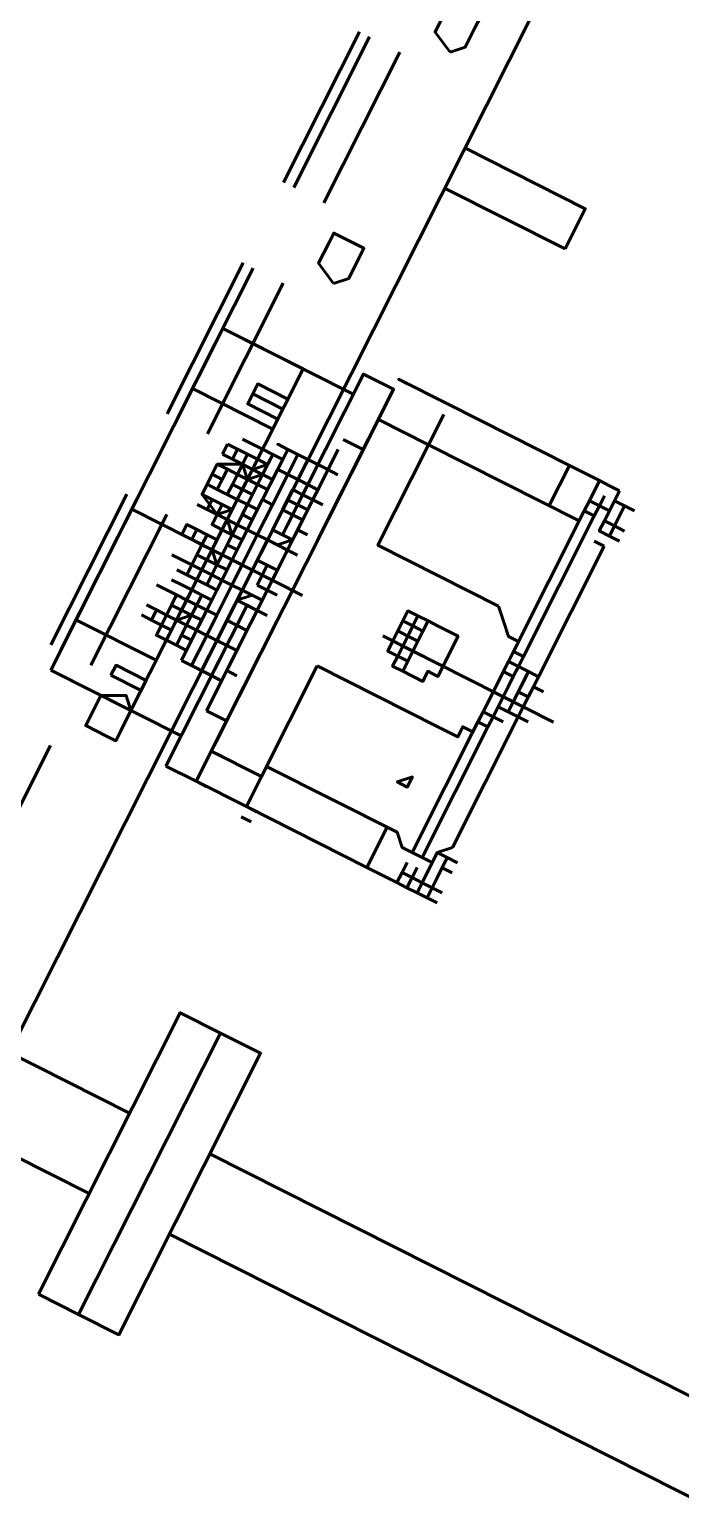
# Model space of a CAD drawing. Header units: metres. Extents: x 0 to 547597, y 0 to 1844684.
# Drawn here: x 543450.963 to 543451.202, y 1844573.632 to 1844574.172 of the extents above; entities that cross this region are included whole.
import ezdxf

# ---------------------------------------------------------------- set-up
doc = ezdxf.new("R2010")
doc.units = ezdxf.units.M
doc.layers.add('5_Thep', color=4, linetype='Continuous')
doc.layers.add('giai đoạn này', color=10, linetype='Continuous', lineweight=60)

# ---------------------------------------------------------------- blocks, each defined once
blk = doc.blocks.new('MBA220-MB')
at = {"color": 1}
for points in [[(562.08, -392.63), (562.08, -57.86)], [(595.14, -392.63), (595.14, -57.86)], [(363.7, -421.56), (363.7, -351.3)], [(281.04, -363.7), (281.04, -359.57)], [(281.04, -363.7), (281.04, -359.57)], [(289.31, -363.7), (289.31, -359.57)], [(293.44, -363.7), (293.44, -359.57)], [(355.43, -363.7), (355.43, -359.57)], [(367.83, -363.7), (367.83, -359.57)], [(367.83, -363.7), (367.83, -359.57)], [(425.69, -363.7), (425.69, -359.57)], [(425.69, -363.7), (425.69, -359.57)], [(429.83, -363.7), (429.83, -359.57)], [(438.09, -363.7), (438.09, -359.57)], [(442.23, -363.7), (442.23, -359.57)], [(281.04, -367.83), (281.04, -363.7)], [(285.17, -367.83), (281.04, -367.83), (281.04, -363.7), (285.17, -363.7)], [(285.17, -363.7), (281.04, -363.7)], [(285.17, -363.7), (289.31, -363.7)], [(285.17, -363.7), (289.31, -363.7)], [(289.31, -367.83), (289.31, -367.83), (289.31, -363.7), (293.44, -363.7), (293.44, -367.83), (289.31, -367.83)], [(293.44, -367.83), (293.44, -363.7)], [(297.57, -367.83), (297.57, -363.7)], [(297.57, -367.83), (297.57, -363.7)], [(297.57, -367.83), (297.57, -363.7)], [(297.57, -363.7), (351.3, -363.7)], [(355.43, -363.7), (351.3, -363.7)], [(355.43, -367.83), (351.3, -367.83), (351.3, -363.7), (355.43, -363.7)], [(355.43, -363.7), (359.57, -363.7)], [(363.7, -363.7), (355.43, -363.7)], [(363.7, -367.83), (359.57, -367.83), (359.57, -363.7), (363.7, -363.7)], [(363.7, -363.7), (363.7, -363.7)], [(363.7, -363.7), (363.7, -363.7), (367.83, -363.7)], [(363.7, -363.7), (363.7, -363.7)], [(367.83, -367.83), (363.7, -367.83), (363.7, -363.7)], [(367.83, -367.83), (367.83, -363.7)], [(367.83, -363.7), (367.83, -363.7)], [(367.83, -363.7), (367.83, -367.83)], [(367.83, -363.7), (421.56, -363.7)], [(425.69, -367.83), (421.56, -363.7)], [(425.69, -367.83), (425.69, -363.7)], [(433.96, -367.83), (425.69, -367.83), (425.69, -363.7), (429.83, -363.7), (433.96, -363.7)], [(429.83, -363.7), (425.69, -363.7), (433.96, -363.7)], [(433.96, -363.7), (438.09, -363.7)], [(433.96, -363.7), (438.09, -363.7)], [(438.09, -367.83), (438.09, -367.83), (438.09, -363.7), (438.09, -363.7), (442.23, -363.7), (442.23, -367.83), (438.09, -367.83)], [(442.23, -367.83), (442.23, -363.7)], [(276.91, -367.83), (276.91, -371.97)], [(276.91, -371.97), (276.91, -367.83)], [(276.91, -367.83), (289.31, -367.83)], [(276.91, -371.97), (276.91, -367.83)], [(276.91, -371.97), (276.91, -376.1)], [(276.91, -376.1), (276.91, -371.97)], [(281.04, -371.97), (285.17, -371.97)], [(289.31, -367.83), (285.17, -367.83)], [(285.17, -371.97), (285.17, -367.83)], [(285.17, -371.97), (285.17, -376.1), (289.31, -376.1)], [(285.17, -371.97), (289.31, -371.97)], [(285.17, -371.97), (285.17, -376.1)], [(289.31, -367.83), (293.44, -367.83)], [(289.31, -371.97), (289.31, -376.1), (347.17, -376.1)], [(289.31, -371.97), (347.17, -371.97)], [(347.17, -371.97), (347.17, -376.1), (351.3, -376.1)], [(347.17, -371.97), (351.3, -371.97)], [(351.3, -367.83), (351.3, -371.97)], [(355.43, -367.83), (351.3, -367.83)], [(351.3, -367.83), (363.7, -367.83)], [(351.3, -376.1), (351.3, -371.97)], [(351.3, -371.97), (355.43, -371.97)], [(359.57, -367.83), (355.43, -367.83)], [(355.43, -371.97), (355.43, -376.1)], [(355.43, -371.97), (359.57, -371.97)], [(359.57, -371.97), (363.7, -371.97)], [(363.7, -367.83), (367.83, -367.83)], [(363.7, -367.83), (363.7, -367.83)], [(363.7, -371.97), (363.7, -367.83)], [(363.7, -371.97), (363.7, -371.97)], [(363.7, -371.97), (363.7, -376.1)], [(363.7, -371.97), (371.97, -371.97)], [(367.83, -371.97), (367.83, -367.83)], [(371.97, -371.97), (371.97, -367.83)], [(371.97, -371.97), (371.97, -376.1)], [(371.97, -376.1), (371.97, -371.97)], [(371.97, -371.97), (376.1, -371.97)], [(376.1, -371.97), (376.1, -376.1)], [(376.1, -371.97), (429.83, -371.97)], [(429.83, -367.83), (425.69, -367.83)], [(425.69, -367.83), (438.09, -367.83)], [(429.83, -371.97), (429.83, -367.83)], [(429.83, -371.97), (429.83, -376.1)], [(429.83, -376.1), (429.83, -371.97)], [(438.09, -367.83), (433.96, -367.83)], [(433.96, -371.97), (438.09, -371.97)], [(438.09, -367.83), (442.23, -367.83)], [(438.09, -371.97), (438.09, -367.83)], [(438.09, -371.97), (438.09, -376.1)], [(438.09, -371.97), (438.09, -376.1)], [(438.09, -371.97), (442.23, -371.97)], [(438.09, -376.1), (438.09, -371.97)], [(442.23, -371.97), (442.23, -367.83)], [(442.23, -371.97), (442.23, -367.83)], [(442.23, -371.97), (442.23, -367.83)], [(442.23, -376.1), (442.23, -371.97)], [(442.23, -371.97), (442.23, -376.1)], [(442.23, -376.1), (442.23, -371.97)], [(293.44, -388.5), (276.91, -388.5), (276.91, -376.1)], [(276.91, -376.1), (285.17, -376.1)], [(293.44, -438.09), (293.44, -376.1), (289.31, -376.1), (289.31, -376.1), (347.17, -376.1)], [(351.3, -376.1), (347.17, -376.1), (343.03, -376.1), (343.03, -380.23), (338.9, -384.36), (338.9, -384.36), (334.77, -388.5)], [(371.97, -376.1), (351.3, -376.1)], [(363.7, -376.1), (363.7, -376.1)], [(371.97, -376.1), (376.1, -376.1)], [(384.36, -388.5), (384.36, -384.36), (384.36, -384.36), (384.36, -380.23), (380.23, -380.23), (380.23, -376.1), (371.97, -376.1), (371.97, -376.1), (371.97, -376.1)], [(376.1, -376.1), (429.83, -376.1)], [(376.1, -376.1), (429.83, -376.1)], [(425.69, -376.1), (429.83, -376.1), (425.69, -376.1), (429.83, -376.1), (425.69, -376.1), (429.83, -376.1)], [(429.83, -376.1), (425.69, -376.1), (429.83, -376.1), (425.69, -376.1), (429.83, -376.1)], [(425.69, -376.1), (425.69, -376.1), (425.69, -376.1), (425.69, -376.1), (425.69, -376.1), (425.69, -376.1), (425.69, -376.1), (425.69, -376.1), (425.69, -376.1)], [(429.83, -376.1), (429.83, -380.23), (425.69, -384.36), (425.69, -438.09)], [(433.96, -376.1), (438.09, -376.1)], [(438.09, -376.1), (442.23, -376.1)], [(442.23, -376.1), (442.23, -388.5)], [(276.91, -438.09), (276.91, -388.5)], [(293.44, -458.76), (293.44, -438.09), (334.77, -438.09), (334.77, -388.5)], [(384.36, -438.09), (384.36, -388.5)], [(409.16, -392.63), (409.16, -388.5), (405.03, -388.5), (409.16, -392.63), (409.16, -388.5)], [(425.69, -388.5), (442.23, -388.5)], [(442.23, -388.5), (442.23, -438.09)], [(636.47, -409.16), (636.47, -392.63), (520.75, -392.63), (520.75, -409.16), (636.47, -409.16)], [(371.97, -409.16), (371.97, -400.9), (367.83, -400.9), (367.83, -396.76), (351.3, -396.76), (351.3, -405.03), (351.3, -405.03), (351.3, -409.16), (351.3, -413.29), (351.3, -417.43), (355.43, -417.43), (359.57, -417.43), (363.7, -417.43), (363.7, -417.43), (367.83, -417.43), (367.83, -413.29), (371.97, -413.29), (371.97, -409.16)], [(351.3, -409.16), (351.3, -405.03)], [(351.3, -409.16), (351.3, -405.03)], [(363.7, -409.16), (363.7, -405.03)], [(363.7, -409.16), (363.7, -405.03)], [(351.3, -409.16), (351.3, -409.16)], [(351.3, -409.16), (351.3, -409.16)], [(351.3, -409.16), (351.3, -413.29)], [(351.3, -409.16), (351.3, -409.16)], [(351.3, -409.16), (351.3, -409.16)], [(351.3, -409.16), (351.3, -409.16)], [(351.3, -413.29), (351.3, -409.16)], [(351.3, -409.16), (355.43, -409.16)], [(351.3, -409.16), (351.3, -409.16)], [(351.3, -413.29), (351.3, -409.16)], [(351.3, -409.16), (351.3, -409.16)], [(351.3, -409.16), (351.3, -409.16), (351.3, -409.16), (351.3, -409.16), (351.3, -409.16)], [(355.43, -409.16), (355.43, -409.16)], [(355.43, -413.29), (355.43, -409.16)], [(355.43, -413.29), (355.43, -409.16)], [(355.43, -409.16), (355.43, -409.16)], [(355.43, -413.29), (355.43, -409.16)], [(355.43, -413.29), (355.43, -409.16)], [(355.43, -409.16), (359.57, -409.16)], [(355.43, -409.16), (355.43, -409.16)], [(355.43, -413.29), (355.43, -409.16)], [(355.43, -413.29), (355.43, -409.16)], [(355.43, -409.16), (355.43, -409.16)], [(355.43, -409.16), (355.43, -409.16)], [(355.43, -413.29), (355.43, -409.16)], [(355.43, -413.29), (355.43, -409.16)], [(355.43, -409.16), (355.43, -409.16)], [(355.43, -413.29), (355.43, -409.16)], [(359.57, -409.16), (359.57, -409.16)], [(359.57, -409.16), (359.57, -409.16)], [(363.7, -413.29), (359.57, -413.29), (359.57, -409.16), (363.7, -409.16)], [(359.57, -409.16), (363.7, -409.16)], [(359.57, -413.29), (359.57, -409.16)], [(359.57, -409.16), (359.57, -409.16), (359.57, -409.16), (359.57, -409.16), (359.57, -409.16)], [(359.57, -409.16), (363.7, -409.16)], [(359.57, -409.16), (363.7, -409.16)], [(367.83, -409.16), (363.7, -409.16)], [(363.7, -409.16), (363.7, -409.16)], [(363.7, -409.16), (363.7, -409.16)], [(363.7, -413.29), (363.7, -409.16)], [(363.7, -413.29), (363.7, -409.16)], [(363.7, -413.29), (363.7, -409.16)], [(363.7, -413.29), (363.7, -409.16)], [(363.7, -413.29), (363.7, -409.16)], [(363.7, -413.29), (363.7, -409.16)], [(363.7, -409.16), (363.7, -409.16)], [(363.7, -409.16), (363.7, -409.16), (363.7, -413.29), (363.7, -413.29)], [(363.7, -413.29), (363.7, -409.16)], [(363.7, -413.29), (363.7, -409.16)], [(363.7, -413.29), (363.7, -409.16)], [(363.7, -413.29), (363.7, -409.16)], [(363.7, -409.16), (363.7, -409.16)], [(363.7, -409.16), (363.7, -409.16)], [(363.7, -409.16), (363.7, -409.16)], [(363.7, -409.16), (363.7, -409.16)], [(367.83, -409.16), (367.83, -413.29), (363.7, -413.29)], [(363.7, -409.16), (363.7, -409.16)], [(363.7, -413.29), (363.7, -409.16)], [(363.7, -409.16), (363.7, -409.16)], [(363.7, -409.16), (363.7, -409.16), (363.7, -409.16)], [(363.7, -409.16), (363.7, -409.16)], [(367.83, -409.16), (367.83, -409.16)], [(367.83, -413.29), (367.83, -409.16)], [(367.83, -413.29), (367.83, -409.16)], [(367.83, -413.29), (367.83, -409.16)], [(367.83, -409.16), (367.83, -409.16)], [(367.83, -409.16), (371.97, -409.16), (367.83, -409.16), (371.97, -409.16), (367.83, -409.16), (371.97, -409.16), (371.97, -413.29), (367.83, -413.29), (371.97, -413.29), (367.83, -413.29), (371.97, -413.29)], [(367.83, -413.29), (367.83, -409.16)], [(367.83, -413.29), (367.83, -409.16)], [(367.83, -413.29), (367.83, -409.16)], [(367.83, -409.16), (367.83, -409.16)], [(367.83, -409.16), (367.83, -409.16)], [(371.97, -409.16), (367.83, -409.16), (371.97, -409.16)], [(367.83, -409.16), (367.83, -409.16)], [(367.83, -409.16), (367.83, -409.16)], [(367.83, -413.29), (367.83, -409.16)], [(367.83, -413.29), (367.83, -409.16)], [(371.97, -409.16), (371.97, -409.16)], [(371.97, -409.16), (371.97, -409.16), (371.97, -409.16), (371.97, -409.16), (371.97, -409.16)], [(636.47, -409.16), (520.75, -409.16)], [(636.47, -425.69), (520.75, -425.69), (520.75, -409.16)], [(636.47, -409.16), (520.75, -409.16)], [(636.47, -425.69), (520.75, -425.69), (520.75, -409.16)], [(636.47, -425.69), (636.47, -409.16)], [(636.47, -425.69), (636.47, -409.16)], [(351.3, -413.29), (355.43, -413.29), (355.43, -417.43), (355.43, -413.29), (355.43, -417.43)], [(355.43, -413.29), (355.43, -417.43), (355.43, -413.29), (355.43, -417.43)], [(355.43, -417.43), (355.43, -413.29), (355.43, -417.43)], [(355.43, -413.29), (359.57, -413.29), (359.57, -417.43), (359.57, -413.29), (359.57, -417.43)], [(355.43, -417.43), (355.43, -413.29), (355.43, -417.43), (355.43, -413.29)], [(359.57, -417.43), (359.57, -413.29), (359.57, -417.43)], [(359.57, -413.29), (363.7, -413.29)], [(359.57, -413.29), (363.7, -413.29)], [(359.57, -417.43), (359.57, -413.29)], [(359.57, -413.29), (363.7, -413.29)], [(367.83, -413.29), (363.7, -413.29)], [(363.7, -413.29), (367.83, -413.29)], [(363.7, -413.29), (363.7, -413.29), (363.7, -417.43), (363.7, -413.29)], [(363.7, -417.43), (363.7, -413.29)], [(363.7, -417.43), (363.7, -413.29), (363.7, -417.43), (363.7, -413.29)], [(367.83, -413.29), (367.83, -417.43), (367.83, -413.29)], [(367.83, -417.43), (367.83, -413.29), (367.83, -417.43)], [(367.83, -413.29), (367.83, -417.43), (367.83, -413.29), (367.83, -417.43)], [(367.83, -413.29), (367.83, -417.43), (367.83, -413.29), (367.83, -417.43)], [(371.97, -413.29), (367.83, -413.29)], [(359.57, -417.43), (359.57, -417.43), (359.57, -417.43)], [(363.7, -417.43), (363.7, -417.43), (363.7, -417.43)], [(190.12, -475.29), (190.12, -425.69), (206.65, -425.69)], [(206.65, -425.69), (206.65, -475.29)], [(562.08, -566.21), (562.08, -425.69)], [(562.08, -566.21), (562.08, -425.69)], [(595.14, -566.21), (595.14, -425.69)], [(595.14, -566.21), (595.14, -425.69)], [(442.23, -438.09), (442.23, -433.96)], [(446.36, -438.09), (446.36, -433.96)], [(276.91, -458.76), (276.91, -438.09)], [(281.04, -438.09), (293.44, -438.09)], [(384.36, -438.09), (429.83, -438.09)], [(429.83, -458.76), (429.83, -438.09), (442.23, -438.09), (442.23, -458.76)], [(442.23, -438.09), (442.23, -438.09)], [(446.36, -438.09), (446.36, -438.09)], [(446.36, -438.09), (446.36, -438.09)], [(276.91, -454.62), (276.91, -458.76), (276.91, -454.62), (276.91, -458.76)], [(281.04, -458.76), (293.44, -458.76)], [(343.03, -458.76), (281.04, -458.76), (281.04, -471.16), (343.03, -471.16)], [(289.31, -458.76), (293.44, -458.76), (293.44, -458.76), (297.57, -458.76), (297.57, -458.76), (297.57, -458.76), (297.57, -458.76)], [(293.44, -458.76), (343.03, -458.76)], [(297.57, -458.76), (425.69, -458.76), (425.69, -458.76), (425.69, -458.76), (425.69, -458.76)], [(305.84, -458.76), (305.84, -467.02)], [(363.7, -524.88), (363.7, -454.62)], [(376.1, -458.76), (429.83, -458.76), (429.83, -454.62)], [(442.23, -471.16), (442.23, -458.76), (376.1, -458.76)], [(417.43, -467.02), (417.43, -458.76)], [(425.69, -458.76), (425.69, -458.76), (429.83, -458.76)], [(429.83, -458.76), (442.23, -458.76), (442.23, -454.62), (442.23, -458.76), (442.23, -454.62)], [(305.84, -467.02), (305.84, -462.89)], [(318.24, -467.02), (318.24, -462.89)], [(330.64, -467.02), (330.64, -462.89)], [(330.64, -467.02), (330.64, -462.89)], [(343.03, -467.02), (343.03, -462.89)], [(351.3, -467.02), (351.3, -462.89)], [(367.83, -467.02), (367.83, -462.89)], [(376.1, -467.02), (376.1, -462.89)], [(400.9, -467.02), (400.9, -462.89)], [(417.43, -467.02), (309.97, -467.02)], [(318.24, -467.02), (318.24, -471.16)], [(318.24, -471.16), (318.24, -467.02)], [(318.24, -471.16), (318.24, -467.02)], [(318.24, -475.29), (318.24, -467.02)], [(330.64, -467.02), (326.5, -467.02)], [(326.5, -467.02), (326.5, -475.29)], [(326.5, -467.02), (326.5, -471.16)], [(330.64, -467.02), (330.64, -471.16)], [(330.64, -471.16), (330.64, -467.02)], [(330.64, -475.29), (330.64, -471.16), (330.64, -467.02)], [(334.77, -467.02), (334.77, -475.29)], [(347.17, -467.02), (338.9, -467.02)], [(338.9, -467.02), (338.9, -471.16)], [(347.17, -471.16), (347.17, -467.02)], [(351.3, -475.29), (351.3, -471.16), (347.17, -467.02)], [(347.17, -471.16), (347.17, -467.02)], [(351.3, -467.02), (351.3, -471.16)], [(351.3, -475.29), (351.3, -467.02)], [(351.3, -467.02), (351.3, -467.02)], [(351.3, -471.16), (351.3, -467.02)], [(351.3, -475.29), (351.3, -467.02)], [(367.83, -467.02), (359.57, -467.02)], [(359.57, -467.02), (359.57, -475.29)], [(359.57, -467.02), (359.57, -471.16)], [(367.83, -471.16), (367.83, -467.02)], [(371.97, -471.16), (371.97, -467.02), (367.83, -467.02), (371.97, -467.02)], [(371.97, -475.29), (371.97, -467.02)], [(371.97, -471.16), (371.97, -467.02)], [(371.97, -471.16), (371.97, -467.02)], [(376.1, -467.02), (371.97, -467.02)], [(371.97, -471.16), (371.97, -475.29), (371.97, -467.02)], [(376.1, -467.02), (376.1, -471.16)], [(376.1, -471.16), (376.1, -467.02)], [(376.1, -475.29), (376.1, -467.02)], [(392.63, -467.02), (384.36, -467.02)], [(384.36, -467.02), (384.36, -475.29)], [(384.36, -467.02), (384.36, -471.16)], [(388.5, -467.02), (392.63, -467.02)], [(392.63, -471.16), (392.63, -467.02)], [(392.63, -475.29), (392.63, -467.02)], [(405.03, -467.02), (392.63, -467.02)], [(392.63, -475.29), (392.63, -467.02)], [(392.63, -471.16), (392.63, -467.02)], [(405.03, -471.16), (405.03, -467.02)], [(405.03, -479.42), (405.03, -467.02)], [(405.03, -475.29), (405.03, -471.16), (405.03, -467.02)], [(405.03, -471.16), (405.03, -467.02)], [(743.93, -996.04), (743.93, -475.29), (-822.46, -475.29), (-822.46, -996.04), (743.93, -996.04)], [(743.93, -996.04), (743.93, -475.29), (-822.46, -475.29), (-822.46, -996.04), (743.93, -996.04)], [(289.31, -471.16), (289.31, -524.88)], [(318.24, -471.16), (318.24, -475.29)], [(318.24, -471.16), (318.24, -475.29), (318.24, -471.16), (318.24, -475.29), (318.24, -471.16)], [(318.24, -475.29), (318.24, -479.42)], [(318.24, -475.29), (326.5, -475.29)], [(330.64, -471.16), (326.5, -471.16)], [(326.5, -471.16), (326.5, -475.29)], [(326.5, -471.16), (326.5, -475.29)], [(326.5, -471.16), (326.5, -475.29), (326.5, -471.16)], [(326.5, -475.29), (326.5, -479.42)], [(326.5, -479.42), (326.5, -475.29)], [(330.64, -471.16), (330.64, -475.29)], [(330.64, -471.16), (330.64, -475.29), (330.64, -471.16)], [(330.64, -475.29), (338.9, -475.29)], [(347.17, -471.16), (338.9, -471.16)], [(338.9, -471.16), (338.9, -475.29)], [(338.9, -475.29), (347.17, -475.29)], [(347.17, -475.29), (347.17, -471.16)], [(347.17, -471.16), (347.17, -475.29)], [(351.3, -471.16), (351.3, -475.29)], [(351.3, -471.16), (351.3, -471.16)], [(351.3, -471.16), (351.3, -475.29), (351.3, -471.16), (351.3, -475.29), (351.3, -471.16)], [(351.3, -471.16), (351.3, -475.29), (351.3, -471.16), (351.3, -475.29), (351.3, -471.16)], [(351.3, -471.16), (351.3, -475.29), (351.3, -471.16)], [(351.3, -479.42), (351.3, -475.29)], [(351.3, -475.29), (351.3, -479.42)], [(351.3, -475.29), (363.7, -475.29)], [(351.3, -479.42), (351.3, -475.29)], [(351.3, -479.42), (351.3, -475.29)], [(367.83, -471.16), (359.57, -471.16)], [(359.57, -471.16), (359.57, -475.29)], [(363.7, -475.29), (371.97, -475.29), (371.97, -471.16), (371.97, -475.29), (371.97, -471.16), (371.97, -475.29)], [(371.97, -475.29), (371.97, -471.16)], [(371.97, -471.16), (376.1, -475.29)], [(371.97, -471.16), (371.97, -471.16)], [(371.97, -471.16), (371.97, -475.29), (371.97, -471.16)], [(371.97, -471.16), (371.97, -475.29), (371.97, -471.16), (371.97, -475.29), (371.97, -471.16)], [(371.97, -479.42), (371.97, -475.29)], [(371.97, -475.29), (371.97, -479.42)], [(371.97, -475.29), (384.36, -475.29)], [(376.1, -471.16), (442.23, -471.16)], [(392.63, -471.16), (384.36, -471.16)], [(384.36, -471.16), (384.36, -475.29)], [(384.36, -475.29), (392.63, -475.29), (392.63, -471.16), (392.63, -475.29), (392.63, -471.16), (392.63, -475.29)], [(392.63, -475.29), (392.63, -471.16)], [(405.03, -471.16), (392.63, -471.16)], [(392.63, -471.16), (392.63, -475.29)], [(392.63, -471.16), (392.63, -475.29), (405.03, -475.29)], [(392.63, -479.42), (392.63, -475.29)], [(392.63, -479.42), (392.63, -475.29)], [(405.03, -475.29), (405.03, -471.16)], [(405.03, -471.16), (405.03, -475.29), (405.03, -471.16), (405.03, -475.29), (405.03, -471.16)], [(405.03, -471.16), (405.03, -475.29)], [(429.83, -471.16), (429.83, -524.88)], [(318.24, -479.42), (318.24, -483.55), (326.5, -483.55)], [(318.24, -479.42), (326.5, -479.42)], [(326.5, -483.55), (326.5, -479.42)], [(326.5, -479.42), (326.5, -483.55), (338.9, -483.55)], [(326.5, -479.42), (338.9, -479.42)], [(351.3, -483.55), (351.3, -479.42), (338.9, -479.42), (338.9, -483.55), (351.3, -483.55)], [(351.3, -479.42), (351.3, -483.55), (363.7, -483.55)], [(351.3, -479.42), (363.7, -479.42)], [(351.3, -483.55), (351.3, -479.42)], [(371.97, -479.42), (363.7, -479.42)], [(371.97, -479.42), (371.97, -483.55), (363.7, -483.55), (363.7, -479.42)], [(371.97, -479.42), (371.97, -483.55)], [(371.97, -479.42), (371.97, -483.55), (384.36, -483.55)], [(371.97, -479.42), (384.36, -479.42)], [(392.63, -483.55), (392.63, -479.42), (384.36, -479.42), (384.36, -483.55), (392.63, -483.55)], [(405.03, -483.55), (405.03, -479.42), (392.63, -479.42), (392.63, -483.55), (405.03, -483.55)], [(318.24, -487.69), (318.24, -483.55)], [(318.24, -487.69), (318.24, -483.55)], [(318.24, -487.69), (318.24, -483.55)], [(318.24, -483.55), (318.24, -487.69), (318.24, -483.55), (318.24, -487.69)], [(318.24, -483.55), (318.24, -483.55)], [(322.37, -483.55), (322.37, -483.55)], [(322.37, -487.69), (322.37, -483.55)], [(322.37, -487.69), (322.37, -483.55)], [(322.37, -483.55), (322.37, -487.69), (330.64, -487.69), (330.64, -483.55)], [(322.37, -483.55), (330.64, -483.55)], [(334.77, -483.55), (330.64, -483.55)], [(330.64, -483.55), (330.64, -483.55)], [(330.64, -483.55), (330.64, -487.69)], [(330.64, -487.69), (330.64, -483.55)], [(330.64, -487.69), (330.64, -483.55)], [(330.64, -487.69), (330.64, -483.55)], [(330.64, -483.55), (330.64, -487.69), (330.64, -483.55), (330.64, -487.69), (330.64, -483.55)], [(330.64, -483.55), (330.64, -483.55)], [(330.64, -487.69), (330.64, -483.55)], [(330.64, -487.69), (330.64, -483.55)], [(334.77, -487.69), (334.77, -483.55)], [(334.77, -487.69), (343.03, -487.69), (343.03, -483.55), (343.03, -487.69), (343.03, -483.55)], [(334.77, -483.55), (343.03, -483.55)], [(343.03, -483.55), (343.03, -483.55)], [(343.03, -487.69), (343.03, -483.55)], [(343.03, -487.69), (343.03, -483.55)], [(343.03, -487.69), (343.03, -483.55)], [(343.03, -487.69), (343.03, -483.55)], [(343.03, -487.69), (343.03, -483.55)], [(343.03, -487.69), (343.03, -483.55)], [(343.03, -487.69), (355.43, -487.69), (355.43, -483.55), (355.43, -487.69), (355.43, -483.55), (355.43, -487.69), (363.7, -487.69)], [(343.03, -487.69), (343.03, -483.55)], [(343.03, -483.55), (343.03, -483.55)], [(343.03, -483.55), (343.03, -487.69), (355.43, -487.69), (355.43, -483.55)], [(343.03, -483.55), (355.43, -483.55)], [(343.03, -487.69), (343.03, -483.55)], [(343.03, -487.69), (343.03, -483.55)], [(347.17, -487.69), (347.17, -483.55)], [(351.3, -487.69), (351.3, -483.55)], [(351.3, -483.55), (351.3, -483.55)], [(355.43, -483.55), (355.43, -483.55)], [(355.43, -483.55), (355.43, -487.69)], [(355.43, -487.69), (355.43, -483.55)], [(355.43, -487.69), (355.43, -483.55)], [(355.43, -487.69), (355.43, -483.55)], [(355.43, -483.55), (363.7, -483.55)], [(359.57, -487.69), (359.57, -483.55)], [(363.7, -483.55), (367.83, -483.55)], [(363.7, -487.69), (363.7, -483.55)], [(367.83, -483.55), (367.83, -483.55)], [(367.83, -487.69), (367.83, -483.55)], [(367.83, -487.69), (367.83, -483.55)], [(367.83, -487.69), (367.83, -483.55)], [(367.83, -487.69), (367.83, -483.55)], [(367.83, -483.55), (367.83, -487.69), (367.83, -483.55), (367.83, -487.69), (367.83, -483.55)], [(367.83, -483.55), (367.83, -483.55)], [(367.83, -487.69), (367.83, -483.55)], [(367.83, -487.69), (367.83, -483.55)], [(367.83, -483.55), (367.83, -487.69), (376.1, -487.69), (376.1, -483.55)], [(367.83, -483.55), (376.1, -483.55)], [(371.97, -487.69), (371.97, -483.55)], [(371.97, -483.55), (371.97, -483.55)], [(376.1, -483.55), (376.1, -483.55)], [(376.1, -487.69), (376.1, -483.55)], [(376.1, -483.55), (376.1, -487.69)], [(376.1, -487.69), (376.1, -483.55)], [(376.1, -487.69), (376.1, -483.55)], [(376.1, -487.69), (376.1, -483.55)], [(376.1, -487.69), (376.1, -483.55)], [(376.1, -483.55), (376.1, -487.69), (376.1, -483.55)], [(376.1, -483.55), (376.1, -483.55)], [(380.23, -483.55), (380.23, -483.55)], [(380.23, -487.69), (380.23, -483.55)], [(380.23, -487.69), (380.23, -483.55)], [(380.23, -487.69), (388.5, -487.69), (388.5, -483.55), (388.5, -487.69), (388.5, -483.55)], [(380.23, -483.55), (380.23, -487.69)], [(380.23, -483.55), (388.5, -483.55)], [(380.23, -483.55), (380.23, -483.55)], [(384.36, -487.69), (384.36, -483.55)], [(392.63, -483.55), (388.5, -483.55)], [(388.5, -483.55), (388.5, -483.55)], [(388.5, -487.69), (388.5, -483.55)], [(388.5, -487.69), (388.5, -483.55)], [(388.5, -487.69), (388.5, -483.55)], [(388.5, -487.69), (388.5, -483.55)], [(388.5, -487.69), (388.5, -483.55)], [(388.5, -487.69), (388.5, -483.55)], [(388.5, -487.69), (388.5, -483.55)], [(388.5, -483.55), (388.5, -487.69)], [(388.5, -483.55), (388.5, -483.55)], [(392.63, -487.69), (392.63, -483.55)], [(392.63, -483.55), (392.63, -483.55)], [(392.63, -487.69), (400.9, -487.69), (400.9, -483.55), (400.9, -487.69), (400.9, -483.55)], [(392.63, -483.55), (400.9, -483.55)], [(396.76, -487.69), (396.76, -483.55)], [(400.9, -483.55), (400.9, -483.55)], [(400.9, -487.69), (400.9, -483.55)], [(400.9, -487.69), (400.9, -483.55)], [(322.37, -491.82), (322.37, -487.69), (322.37, -491.82), (322.37, -487.69), (326.5, -487.69)], [(322.37, -491.82), (322.37, -487.69)], [(322.37, -491.82), (322.37, -487.69)], [(322.37, -487.69), (330.64, -487.69)], [(322.37, -487.69), (330.64, -487.69)], [(330.64, -491.82), (326.5, -491.82), (326.5, -487.69), (326.5, -491.82)], [(326.5, -487.69), (330.64, -491.82)], [(326.5, -487.69), (326.5, -491.82), (326.5, -487.69), (326.5, -491.82)], [(330.64, -491.82), (334.77, -491.82), (330.64, -487.69), (334.77, -491.82), (334.77, -487.69)], [(334.77, -487.69), (330.64, -487.69), (334.77, -487.69), (330.64, -487.69), (334.77, -487.69)], [(330.64, -487.69), (330.64, -487.69), (330.64, -491.82), (330.64, -487.69), (330.64, -491.82), (330.64, -491.82)], [(330.64, -491.82), (330.64, -487.69)], [(330.64, -491.82), (330.64, -487.69)], [(334.77, -487.69), (338.9, -487.69), (338.9, -491.82), (338.9, -487.69), (338.9, -491.82)], [(334.77, -487.69), (343.03, -487.69)], [(334.77, -487.69), (343.03, -487.69)], [(338.9, -491.82), (338.9, -491.82), (338.9, -491.82), (338.9, -487.69), (338.9, -491.82), (338.9, -487.69), (343.03, -487.69)], [(343.03, -487.69), (343.03, -491.82), (343.03, -487.69), (343.03, -491.82), (343.03, -491.82)], [(343.03, -491.82), (343.03, -487.69)], [(343.03, -491.82), (343.03, -487.69)], [(343.03, -491.82), (343.03, -487.69), (343.03, -491.82), (343.03, -487.69), (347.17, -487.69)], [(343.03, -491.82), (343.03, -487.69)], [(343.03, -487.69), (355.43, -487.69)], [(351.3, -487.69), (351.3, -491.82), (351.3, -487.69), (351.3, -491.82), (351.3, -491.82)], [(351.3, -491.82), (351.3, -487.69)], [(351.3, -491.82), (351.3, -487.69), (351.3, -491.82), (351.3, -487.69), (351.3, -487.69)], [(351.3, -491.82), (355.43, -487.69), (355.43, -491.82), (355.43, -487.69)], [(355.43, -491.82), (355.43, -487.69)], [(355.43, -491.82), (355.43, -487.69)], [(355.43, -491.82), (355.43, -491.82), (355.43, -491.82), (355.43, -487.69), (355.43, -491.82), (355.43, -487.69), (359.57, -487.69)], [(355.43, -491.82), (355.43, -487.69)], [(355.43, -491.82), (355.43, -487.69)], [(355.43, -487.69), (363.7, -487.69)], [(355.43, -487.69), (363.7, -487.69)], [(359.57, -487.69), (363.7, -487.69), (363.7, -491.82), (363.7, -487.69), (363.7, -491.82)], [(363.7, -491.82), (363.7, -487.69), (363.7, -491.82), (363.7, -487.69), (363.7, -487.69), (363.7, -491.82), (363.7, -487.69)], [(367.83, -487.69), (363.7, -491.82), (367.83, -491.82), (363.7, -491.82), (367.83, -491.82), (363.7, -491.82), (363.7, -491.82), (363.7, -491.82)], [(363.7, -487.69), (367.83, -487.69), (363.7, -487.69), (367.83, -487.69), (363.7, -487.69), (367.83, -487.69)], [(367.83, -491.82), (367.83, -487.69), (367.83, -491.82), (367.83, -487.69), (371.97, -487.69), (371.97, -491.82), (371.97, -487.69), (371.97, -491.82), (371.97, -491.82), (371.97, -491.82)], [(367.83, -491.82), (367.83, -487.69)], [(367.83, -487.69), (376.1, -487.69)], [(367.83, -487.69), (376.1, -487.69)], [(371.97, -487.69), (371.97, -491.82), (371.97, -487.69), (371.97, -491.82)], [(371.97, -487.69), (376.1, -487.69), (376.1, -491.82), (376.1, -487.69), (376.1, -491.82), (376.1, -491.82)], [(376.1, -491.82), (376.1, -487.69)], [(376.1, -491.82), (376.1, -487.69)], [(380.23, -491.82), (380.23, -487.69), (380.23, -491.82), (380.23, -487.69), (384.36, -487.69)], [(380.23, -491.82), (380.23, -487.69)], [(380.23, -491.82), (380.23, -487.69)], [(380.23, -487.69), (388.5, -487.69)], [(380.23, -487.69), (388.5, -487.69)], [(384.36, -491.82), (384.36, -487.69), (384.36, -491.82)], [(384.36, -487.69), (384.36, -491.82)], [(384.36, -487.69), (388.5, -487.69), (388.5, -491.82), (388.5, -487.69), (388.5, -491.82), (388.5, -491.82)], [(384.36, -487.69), (384.36, -491.82), (384.36, -487.69), (384.36, -491.82)], [(388.5, -491.82), (392.63, -491.82), (388.5, -487.69), (392.63, -491.82), (392.63, -487.69)], [(392.63, -487.69), (388.5, -487.69), (392.63, -487.69), (388.5, -487.69), (392.63, -487.69)], [(388.5, -491.82), (388.5, -487.69)], [(388.5, -491.82), (388.5, -487.69)], [(392.63, -491.82), (392.63, -491.82), (392.63, -491.82), (392.63, -487.69), (392.63, -491.82), (392.63, -487.69), (396.76, -487.69)], [(392.63, -487.69), (392.63, -487.69), (392.63, -491.82), (392.63, -487.69), (392.63, -491.82)], [(392.63, -487.69), (400.9, -487.69)], [(392.63, -487.69), (400.9, -487.69)], [(400.9, -487.69), (400.9, -491.82), (400.9, -487.69), (400.9, -491.82), (400.9, -491.82)], [(400.9, -491.82), (400.9, -487.69)], [(400.9, -491.82), (400.9, -487.69)], [(161.18, -495.95), (157.05, -504.22), (148.79, -504.22), (144.65, -504.22), (144.65, -491.82), (148.79, -491.82), (157.05, -491.82), (161.18, -495.95)], [(256.24, -495.95), (252.11, -504.22), (243.84, -504.22), (239.71, -504.22), (239.71, -491.82), (243.84, -491.82), (252.11, -491.82), (256.24, -495.95)], [(289.31, -491.82), (429.83, -491.82), (429.83, -524.88)], [(289.31, -491.82), (289.31, -524.88)], [(301.71, -504.22), (301.71, -491.82), (301.71, -504.22), (309.97, -504.22), (309.97, -491.82), (301.71, -491.82), (301.71, -504.22), (309.97, -504.22)], [(305.84, -504.22), (305.84, -491.82)], [(305.84, -504.22), (305.84, -491.82)], [(309.97, -504.22), (309.97, -491.82)], [(314.1, -524.88), (314.1, -491.82)], [(322.37, -491.82), (322.37, -491.82), (322.37, -491.82), (322.37, -491.82), (322.37, -491.82)], [(322.37, -491.82), (322.37, -491.82)], [(322.37, -495.95), (322.37, -491.82), (326.5, -491.82)], [(322.37, -491.82), (322.37, -491.82)], [(322.37, -495.95), (322.37, -491.82)], [(322.37, -495.95), (322.37, -500.09)], [(322.37, -500.09), (322.37, -495.95)], [(330.64, -491.82), (326.5, -491.82)], [(326.5, -491.82), (326.5, -491.82), (326.5, -491.82)], [(326.5, -491.82), (326.5, -491.82)], [(326.5, -491.82), (326.5, -491.82)], [(330.64, -495.95), (326.5, -495.95), (326.5, -491.82), (330.64, -491.82)], [(326.5, -491.82), (326.5, -491.82)], [(330.64, -491.82), (326.5, -491.82)], [(326.5, -495.95), (326.5, -491.82)], [(326.5, -491.82), (326.5, -491.82)], [(330.64, -495.95), (326.5, -495.95)], [(326.5, -500.09), (326.5, -495.95)], [(334.77, -491.82), (334.77, -491.82), (334.77, -491.82), (334.77, -491.82), (330.64, -491.82)], [(330.64, -491.82), (334.77, -491.82), (330.64, -491.82), (334.77, -491.82)], [(334.77, -491.82), (330.64, -491.82), (334.77, -491.82)], [(334.77, -491.82), (330.64, -491.82), (334.77, -491.82), (330.64, -491.82), (334.77, -491.82)], [(334.77, -491.82), (330.64, -491.82), (334.77, -491.82), (330.64, -491.82), (334.77, -491.82)], [(330.64, -491.82), (330.64, -491.82)], [(330.64, -495.95), (330.64, -491.82), (334.77, -491.82), (330.64, -491.82), (334.77, -491.82)], [(334.77, -491.82), (330.64, -491.82), (334.77, -491.82), (330.64, -491.82), (334.77, -491.82), (330.64, -491.82), (334.77, -491.82)], [(330.64, -491.82), (330.64, -491.82)], [(330.64, -495.95), (330.64, -491.82)], [(330.64, -491.82), (330.64, -491.82)], [(330.64, -491.82), (330.64, -491.82), (330.64, -491.82)], [(330.64, -491.82), (330.64, -491.82)], [(330.64, -491.82), (330.64, -491.82)], [(330.64, -491.82), (330.64, -491.82)], [(330.64, -491.82), (330.64, -491.82)], [(330.64, -495.95), (330.64, -491.82)], [(330.64, -491.82), (330.64, -491.82)], [(330.64, -491.82), (330.64, -491.82), (330.64, -495.95), (330.64, -495.95)], [(330.64, -495.95), (330.64, -491.82)], [(330.64, -495.95), (330.64, -491.82)], [(330.64, -491.82), (330.64, -491.82)], [(330.64, -491.82), (330.64, -491.82)], [(330.64, -491.82), (330.64, -491.82)], [(330.64, -491.82), (330.64, -491.82)], [(351.3, -495.95), (347.17, -504.22), (343.03, -504.22), (334.77, -504.22), (330.64, -495.95), (334.77, -491.82), (343.03, -491.82), (347.17, -491.82), (351.3, -495.95)], [(330.64, -500.09), (330.64, -495.95)], [(334.77, -495.95), (330.64, -495.95), (334.77, -495.95), (330.64, -495.95), (334.77, -495.95)], [(334.77, -495.95), (330.64, -495.95), (334.77, -495.95), (330.64, -495.95), (334.77, -495.95), (330.64, -495.95), (334.77, -495.95), (330.64, -495.95), (334.77, -495.95)], [(334.77, -491.82), (334.77, -491.82)], [(338.9, -491.82), (334.77, -491.82)], [(334.77, -491.82), (334.77, -491.82)], [(334.77, -491.82), (338.9, -491.82)], [(334.77, -491.82), (334.77, -491.82)], [(334.77, -495.95), (334.77, -491.82)], [(334.77, -495.95), (334.77, -491.82)], [(334.77, -491.82), (334.77, -491.82)], [(334.77, -495.95), (334.77, -500.09)], [(338.9, -495.95), (334.77, -495.95)], [(343.03, -491.82), (338.9, -491.82)], [(338.9, -491.82), (338.9, -491.82), (338.9, -491.82)], [(338.9, -495.95), (338.9, -491.82), (343.03, -491.82)], [(343.03, -491.82), (338.9, -491.82)], [(343.03, -495.95), (338.9, -495.95)], [(343.03, -491.82), (343.03, -491.82)], [(343.03, -491.82), (343.03, -491.82)], [(343.03, -491.82), (343.03, -491.82)], [(343.03, -491.82), (343.03, -491.82)], [(343.03, -491.82), (343.03, -491.82)], [(343.03, -491.82), (343.03, -491.82)], [(343.03, -495.95), (343.03, -491.82)], [(343.03, -495.95), (343.03, -491.82)], [(343.03, -491.82), (343.03, -491.82)], [(343.03, -491.82), (343.03, -491.82)], [(343.03, -491.82), (343.03, -495.95), (343.03, -495.95)], [(343.03, -495.95), (343.03, -491.82)], [(343.03, -495.95), (343.03, -491.82)], [(343.03, -491.82), (343.03, -491.82)], [(343.03, -491.82), (343.03, -491.82)], [(343.03, -491.82), (343.03, -491.82)], [(343.03, -491.82), (343.03, -491.82)], [(343.03, -491.82), (343.03, -491.82), (343.03, -491.82)], [(343.03, -491.82), (343.03, -491.82)], [(343.03, -491.82), (343.03, -491.82)], [(343.03, -495.95), (343.03, -491.82), (347.17, -491.82)], [(343.03, -491.82), (343.03, -491.82)], [(343.03, -491.82), (343.03, -491.82)], [(343.03, -495.95), (343.03, -491.82)], [(343.03, -495.95), (343.03, -491.82)], [(343.03, -500.09), (343.03, -495.95)], [(347.17, -491.82), (347.17, -491.82)], [(347.17, -491.82), (347.17, -491.82), (347.17, -491.82)], [(351.3, -491.82), (347.17, -491.82)], [(347.17, -491.82), (347.17, -491.82)], [(347.17, -491.82), (347.17, -491.82)], [(347.17, -491.82), (347.17, -491.82)], [(347.17, -491.82), (347.17, -491.82)], [(347.17, -495.95), (347.17, -491.82)], [(347.17, -495.95), (347.17, -491.82)], [(347.17, -495.95), (347.17, -491.82)], [(347.17, -491.82), (347.17, -491.82)], [(347.17, -491.82), (347.17, -491.82)], [(347.17, -495.95), (347.17, -491.82)], [(347.17, -495.95), (347.17, -500.09)], [(351.3, -495.95), (347.17, -495.95)], [(351.3, -491.82), (351.3, -491.82), (351.3, -491.82), (351.3, -491.82)], [(351.3, -491.82), (351.3, -491.82)], [(351.3, -491.82), (351.3, -491.82)], [(355.43, -491.82), (355.43, -491.82), (351.3, -491.82)], [(351.3, -491.82), (351.3, -491.82)], [(351.3, -491.82), (351.3, -491.82)], [(351.3, -495.95), (351.3, -491.82)], [(351.3, -495.95), (351.3, -495.95), (351.3, -491.82), (351.3, -491.82)], [(351.3, -491.82), (351.3, -491.82)], [(351.3, -491.82), (355.43, -491.82), (355.43, -495.95), (351.3, -495.95)], [(351.3, -491.82), (351.3, -491.82)], [(351.3, -491.82), (351.3, -491.82)], [(351.3, -491.82), (351.3, -491.82)], [(351.3, -495.95), (351.3, -491.82)], [(351.3, -495.95), (351.3, -491.82)], [(351.3, -495.95), (351.3, -491.82)], [(351.3, -491.82), (351.3, -491.82)], [(351.3, -500.09), (351.3, -495.95)], [(355.43, -491.82), (355.43, -491.82)], [(355.43, -491.82), (355.43, -491.82)], [(355.43, -491.82), (355.43, -491.82)], [(355.43, -495.95), (355.43, -491.82)], [(355.43, -491.82), (355.43, -491.82)], [(355.43, -491.82), (355.43, -491.82)], [(355.43, -491.82), (355.43, -491.82)], [(355.43, -495.95), (355.43, -491.82), (359.57, -491.82)], [(355.43, -491.82), (355.43, -491.82)], [(355.43, -491.82), (355.43, -491.82)], [(355.43, -495.95), (355.43, -491.82)], [(355.43, -495.95), (355.43, -491.82)], [(355.43, -491.82), (355.43, -491.82)], [(355.43, -491.82), (355.43, -491.82)], [(359.57, -491.82), (363.7, -491.82)], [(363.7, -491.82), (359.57, -491.82)], [(359.57, -495.95), (359.57, -491.82)], [(359.57, -495.95), (359.57, -491.82)], [(359.57, -491.82), (359.57, -491.82)], [(359.57, -491.82), (359.57, -491.82)], [(359.57, -495.95), (359.57, -491.82)], [(363.7, -491.82), (359.57, -491.82)], [(363.7, -491.82), (359.57, -491.82)], [(359.57, -491.82), (359.57, -491.82)], [(359.57, -491.82), (359.57, -491.82)], [(359.57, -491.82), (359.57, -491.82)], [(359.57, -504.22), (359.57, -491.82), (359.57, -504.22), (363.7, -504.22), (363.7, -491.82), (359.57, -491.82), (359.57, -504.22), (363.7, -504.22)], [(359.57, -495.95), (359.57, -500.09)], [(363.7, -495.95), (359.57, -495.95)], [(363.7, -495.95), (359.57, -495.95)], [(363.7, -495.95), (363.7, -491.82)], [(363.7, -495.95), (363.7, -495.95), (363.7, -491.82), (363.7, -491.82)], [(363.7, -491.82), (363.7, -491.82)], [(363.7, -491.82), (367.83, -491.82), (363.7, -491.82), (367.83, -491.82)], [(363.7, -491.82), (363.7, -495.95), (367.83, -495.95), (363.7, -495.95)], [(363.7, -491.82), (363.7, -491.82)], [(363.7, -495.95), (363.7, -491.82)], [(363.7, -491.82), (367.83, -491.82), (363.7, -491.82), (367.83, -491.82), (363.7, -491.82), (367.83, -491.82), (363.7, -491.82), (367.83, -491.82)], [(363.7, -491.82), (363.7, -491.82)], [(363.7, -491.82), (363.7, -491.82)], [(363.7, -491.82), (363.7, -491.82)], [(363.7, -491.82), (363.7, -491.82), (363.7, -491.82), (363.7, -491.82), (363.7, -491.82), (363.7, -491.82)], [(363.7, -491.82), (363.7, -491.82)], [(363.7, -491.82), (363.7, -491.82)], [(363.7, -491.82), (363.7, -491.82), (363.7, -491.82)], [(363.7, -491.82), (367.83, -491.82), (363.7, -491.82), (367.83, -491.82)], [(363.7, -491.82), (367.83, -491.82), (363.7, -491.82), (367.83, -491.82)], [(363.7, -491.82), (363.7, -491.82)], [(363.7, -491.82), (367.83, -491.82), (363.7, -491.82), (367.83, -491.82)], [(363.7, -504.22), (363.7, -491.82)], [(363.7, -504.22), (363.7, -491.82)], [(363.7, -500.09), (363.7, -495.95)], [(363.7, -495.95), (367.83, -495.95), (363.7, -495.95), (367.83, -495.95), (363.7, -495.95), (367.83, -495.95), (363.7, -495.95)], [(363.7, -500.09), (363.7, -495.95)], [(363.7, -500.09), (363.7, -495.95)], [(371.97, -495.95), (367.83, -495.95), (367.83, -491.82), (371.97, -491.82)], [(367.83, -491.82), (367.83, -491.82)], [(367.83, -491.82), (367.83, -491.82)], [(367.83, -495.95), (367.83, -491.82)], [(367.83, -495.95), (367.83, -491.82)], [(371.97, -491.82), (367.83, -491.82), (367.83, -491.82), (367.83, -491.82), (367.83, -491.82), (367.83, -491.82)], [(367.83, -491.82), (367.83, -491.82)], [(367.83, -491.82), (367.83, -491.82)], [(371.97, -495.95), (371.97, -491.82)], [(371.97, -495.95), (371.97, -491.82), (371.97, -491.82), (371.97, -491.82)], [(371.97, -491.82), (371.97, -491.82)], [(371.97, -491.82), (376.1, -491.82), (376.1, -495.95), (371.97, -495.95)], [(371.97, -491.82), (371.97, -491.82), (371.97, -491.82), (371.97, -491.82), (371.97, -491.82)], [(371.97, -491.82), (371.97, -491.82)], [(371.97, -495.95), (371.97, -491.82)], [(371.97, -495.95), (371.97, -491.82)], [(371.97, -491.82), (371.97, -491.82)], [(371.97, -495.95), (371.97, -491.82)], [(371.97, -491.82), (371.97, -491.82)], [(371.97, -491.82), (371.97, -491.82)], [(371.97, -495.95), (371.97, -491.82)], [(371.97, -491.82), (371.97, -491.82)], [(371.97, -491.82), (371.97, -491.82), (371.97, -491.82)], [(371.97, -491.82), (371.97, -491.82), (371.97, -491.82)], [(371.97, -491.82), (371.97, -491.82), (371.97, -491.82)], [(371.97, -491.82), (371.97, -491.82), (371.97, -491.82)], [(371.97, -491.82), (371.97, -491.82)], [(371.97, -491.82), (371.97, -491.82), (371.97, -491.82)], [(371.97, -491.82), (371.97, -491.82)], [(371.97, -491.82), (371.97, -491.82)], [(371.97, -491.82), (371.97, -491.82)], [(371.97, -495.95), (371.97, -500.09)], [(371.97, -495.95), (371.97, -495.95), (371.97, -495.95), (371.97, -495.95)], [(371.97, -495.95), (371.97, -495.95), (371.97, -495.95), (371.97, -495.95), (371.97, -495.95)], [(371.97, -500.09), (371.97, -495.95)], [(376.1, -495.95), (376.1, -491.82)], [(376.1, -491.82), (376.1, -491.82)], [(376.1, -491.82), (376.1, -491.82)], [(376.1, -491.82), (376.1, -491.82)], [(376.1, -491.82), (376.1, -491.82)], [(376.1, -491.82), (376.1, -491.82)], [(376.1, -491.82), (376.1, -491.82)], [(376.1, -491.82), (376.1, -491.82)], [(376.1, -500.09), (376.1, -495.95)], [(376.1, -500.09), (376.1, -495.95)], [(380.23, -491.82), (380.23, -491.82), (380.23, -491.82), (380.23, -491.82), (380.23, -491.82)], [(380.23, -491.82), (380.23, -491.82)], [(380.23, -495.95), (380.23, -491.82), (384.36, -491.82)], [(380.23, -491.82), (380.23, -491.82)], [(380.23, -495.95), (380.23, -491.82)], [(380.23, -495.95), (380.23, -500.09)], [(380.23, -500.09), (380.23, -495.95)], [(384.36, -491.82), (384.36, -491.82)], [(384.36, -491.82), (384.36, -491.82), (384.36, -491.82)], [(384.36, -491.82), (384.36, -491.82), (384.36, -491.82)], [(388.5, -491.82), (384.36, -491.82)], [(384.36, -491.82), (384.36, -491.82)], [(384.36, -491.82), (384.36, -491.82), (384.36, -491.82)], [(384.36, -491.82), (384.36, -491.82)], [(384.36, -491.82), (384.36, -491.82)], [(384.36, -491.82), (384.36, -491.82)], [(384.36, -491.82), (384.36, -491.82)], [(384.36, -495.95), (384.36, -491.82)], [(384.36, -495.95), (384.36, -491.82), (384.36, -491.82)], [(384.36, -491.82), (384.36, -491.82)], [(384.36, -491.82), (388.5, -491.82), (388.5, -495.95), (384.36, -495.95)], [(384.36, -491.82), (384.36, -491.82)], [(384.36, -491.82), (384.36, -491.82)], [(384.36, -495.95), (384.36, -491.82)], [(384.36, -495.95), (384.36, -491.82)], [(384.36, -491.82), (384.36, -491.82)], [(384.36, -495.95), (384.36, -491.82)], [(384.36, -491.82), (384.36, -491.82)], [(384.36, -500.09), (384.36, -495.95)], [(384.36, -495.95), (384.36, -495.95), (384.36, -495.95)], [(384.36, -495.95), (384.36, -495.95)], [(384.36, -500.09), (384.36, -495.95)], [(392.63, -491.82), (392.63, -491.82), (392.63, -491.82), (392.63, -491.82), (388.5, -491.82)], [(388.5, -491.82), (392.63, -491.82), (388.5, -491.82), (392.63, -491.82)], [(392.63, -491.82), (388.5, -491.82), (392.63, -491.82)], [(392.63, -491.82), (388.5, -491.82), (392.63, -491.82), (388.5, -491.82), (392.63, -491.82)], [(392.63, -491.82), (388.5, -491.82), (392.63, -491.82), (388.5, -491.82), (392.63, -491.82)], [(388.5, -491.82), (388.5, -491.82)], [(388.5, -495.95), (388.5, -491.82), (392.63, -491.82), (388.5, -491.82), (392.63, -491.82)], [(392.63, -491.82), (388.5, -491.82), (392.63, -491.82), (388.5, -491.82), (392.63, -491.82), (388.5, -491.82), (392.63, -491.82)], [(388.5, -491.82), (388.5, -491.82)], [(388.5, -495.95), (388.5, -491.82)], [(388.5, -491.82), (388.5, -491.82)], [(388.5, -491.82), (388.5, -491.82)], [(388.5, -495.95), (388.5, -491.82)], [(388.5, -491.82), (388.5, -491.82)], [(388.5, -491.82), (388.5, -491.82)], [(388.5, -491.82), (388.5, -491.82)], [(392.63, -495.95), (388.5, -495.95), (392.63, -495.95), (388.5, -495.95), (392.63, -495.95)], [(392.63, -495.95), (388.5, -495.95), (392.63, -495.95), (388.5, -495.95), (392.63, -495.95), (388.5, -495.95), (392.63, -495.95), (388.5, -495.95), (392.63, -495.95)], [(396.76, -491.82), (392.63, -491.82)], [(392.63, -491.82), (392.63, -491.82)], [(392.63, -491.82), (392.63, -491.82), (392.63, -491.82)], [(392.63, -491.82), (392.63, -491.82)], [(392.63, -491.82), (392.63, -491.82)], [(392.63, -495.95), (392.63, -491.82), (396.76, -491.82)], [(392.63, -491.82), (392.63, -491.82)], [(396.76, -491.82), (392.63, -491.82)], [(392.63, -491.82), (392.63, -491.82)], [(392.63, -495.95), (392.63, -491.82)], [(392.63, -495.95), (392.63, -491.82)], [(392.63, -491.82), (392.63, -491.82)], [(392.63, -495.95), (392.63, -500.09)], [(396.76, -495.95), (392.63, -495.95)], [(392.63, -495.95), (392.63, -495.95)], [(392.63, -500.09), (392.63, -495.95)], [(396.76, -491.82), (396.76, -491.82)], [(396.76, -491.82), (396.76, -491.82)], [(400.9, -491.82), (396.76, -491.82)], [(396.76, -491.82), (396.76, -491.82)], [(396.76, -495.95), (396.76, -491.82)], [(396.76, -495.95), (396.76, -491.82)], [(396.76, -491.82), (396.76, -491.82)], [(396.76, -491.82), (396.76, -491.82)], [(400.9, -491.82), (400.9, -495.95), (396.76, -495.95)], [(396.76, -495.95), (396.76, -491.82)], [(396.76, -491.82), (396.76, -491.82)], [(396.76, -500.09), (396.76, -495.95)], [(396.76, -500.09), (396.76, -495.95)], [(400.9, -491.82), (400.9, -491.82)], [(400.9, -491.82), (400.9, -491.82)], [(400.9, -495.95), (400.9, -491.82)], [(400.9, -491.82), (400.9, -491.82)], [(400.9, -491.82), (400.9, -491.82)], [(400.9, -491.82), (400.9, -491.82)], [(409.16, -524.88), (409.16, -491.82)], [(417.43, -504.22), (417.43, -491.82)], [(417.43, -504.22), (417.43, -491.82), (417.43, -504.22)], [(417.43, -504.22), (417.43, -491.82), (421.56, -491.82), (421.56, -504.22)], [(421.56, -504.22), (421.56, -491.82), (421.56, -504.22)], [(442.23, -495.95), (442.23, -504.22), (438.09, -504.22), (429.83, -504.22), (425.69, -495.95), (429.83, -491.82), (438.09, -491.82), (442.23, -491.82), (442.23, -495.95)], [(326.5, -500.09), (326.5, -504.22)], [(326.5, -500.09), (330.64, -500.09)], [(326.5, -504.22), (326.5, -500.09)], [(330.64, -504.22), (330.64, -500.09)], [(334.77, -500.09), (334.77, -504.22)], [(334.77, -500.09), (338.9, -500.09)], [(334.77, -504.22), (334.77, -500.09)], [(338.9, -500.09), (343.03, -500.09)], [(338.9, -504.22), (338.9, -500.09)], [(343.03, -504.22), (343.03, -500.09)], [(347.17, -500.09), (347.17, -504.22)], [(347.17, -500.09), (351.3, -500.09)], [(347.17, -504.22), (347.17, -500.09)], [(351.3, -504.22), (351.3, -500.09)], [(351.3, -500.09), (351.3, -500.09)], [(351.3, -504.22), (351.3, -500.09)], [(351.3, -504.22), (351.3, -500.09)], [(351.3, -504.22), (351.3, -500.09)], [(359.57, -500.09), (359.57, -504.22)], [(359.57, -500.09), (363.7, -500.09)], [(363.7, -504.22), (363.7, -500.09)], [(363.7, -504.22), (363.7, -500.09)], [(363.7, -504.22), (363.7, -500.09)], [(371.97, -500.09), (371.97, -504.22)], [(371.97, -504.22), (371.97, -500.09)], [(371.97, -500.09), (371.97, -500.09)], [(371.97, -504.22), (371.97, -500.09)], [(384.36, -500.09), (384.36, -504.22)], [(384.36, -504.22), (384.36, -500.09)], [(384.36, -500.09), (384.36, -500.09)], [(384.36, -504.22), (384.36, -500.09)], [(392.63, -500.09), (392.63, -504.22)], [(392.63, -500.09), (396.76, -500.09)], [(392.63, -504.22), (392.63, -500.09)], [(392.63, -504.22), (392.63, -500.09)], [(396.76, -504.22), (396.76, -500.09)], [(396.76, -504.22), (396.76, -500.09)], [(396.76, -504.22), (396.76, -500.09)], [(326.5, -504.22), (330.64, -504.22)], [(338.9, -504.22), (343.03, -504.22)], [(359.57, -504.22), (363.7, -504.22)], [(371.97, -504.22), (371.97, -504.22)], [(384.36, -504.22), (384.36, -504.22)], [(421.56, -504.22), (417.43, -504.22), (421.56, -504.22)], [(231.45, -512.49), (169.45, -512.49)], [(326.5, -512.49), (264.51, -512.49)], [(421.56, -512.49), (359.57, -512.49)], [(516.62, -512.49), (454.62, -512.49)], [(231.45, -524.88), (169.45, -524.88)], [(231.45, -524.88), (169.45, -524.88)], [(231.45, -524.88), (169.45, -524.88)], [(231.45, -529.02), (169.45, -529.02)], [(231.45, -529.02), (169.45, -529.02)], [(326.5, -524.88), (264.51, -524.88)], [(326.5, -524.88), (264.51, -524.88)], [(326.5, -524.88), (264.51, -524.88)], [(326.5, -529.02), (264.51, -529.02)], [(326.5, -529.02), (264.51, -529.02)], [(429.83, -524.88), (289.31, -524.88)], [(421.56, -524.88), (359.57, -524.88)], [(421.56, -524.88), (359.57, -524.88)], [(421.56, -524.88), (359.57, -524.88)], [(421.56, -529.02), (359.57, -529.02)], [(421.56, -529.02), (359.57, -529.02)]]:
    blk.add_lwpolyline(points, dxfattribs=at)
blk = doc.blocks.new('mb moiTQK')
at = {"layer": 'giai đoạn này', "color": 1, "linetype": 'ByBlock', "ltscale": 5, "xscale": 0.001, "yscale": 0.001, "zscale": 0.001}
blk.add_blockref('MBA220-MB', (-88.05166, -82.51016), dxfattribs=at)
blk = doc.blocks.new('ACAD-DinhViTuyenDz220kV')
blk.add_circle((543470.18793, 1844560.06958), 117.55145)
at = {"layer": '5_Thep', "rotation": 243.2403583287449}
blk.add_blockref('mb moiTQK', (543485.661, 1844458.313), dxfattribs=at)

msp = doc.modelspace()

# ---------------------------------------------------------------- block references
msp.add_blockref('ACAD-DinhViTuyenDz220kV', (0, 0))

doc.saveas('drawing.dxf')
